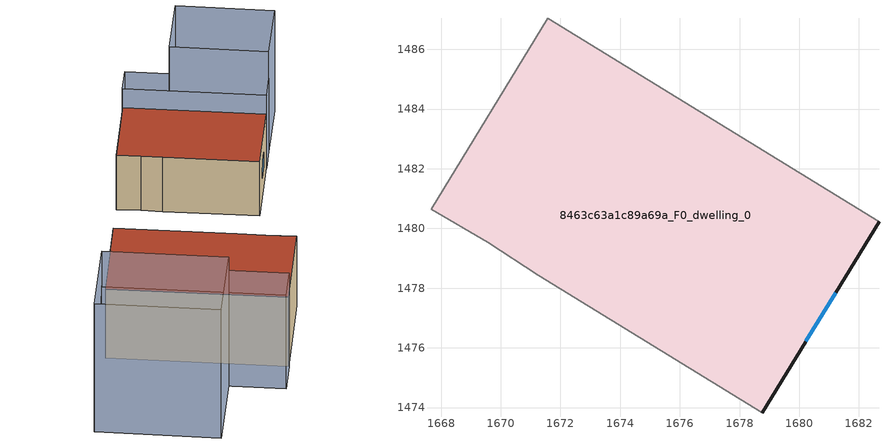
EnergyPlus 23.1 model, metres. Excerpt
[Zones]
8463c63a1c89a69a_F0_dwelling_0
 floor ground (EU_floor_Construction): 1682.67,1480.23 1678.77,1473.83 1671.26,1478.43 1669.56,1479.54 1667.66,1480.64 1671.57,1487.04 z0
 wall outside (EU_wall_Construction): 1678.77,1473.83 1682.67,1480.23 z0:6
 wall adiabatic (EU_wall_Construction): 1682.67,1480.23 1671.57,1487.04 1667.66,1480.64 1669.56,1479.54 1671.26,1478.43 1678.77,1473.83 z0:6
 window (EU_Window_Construction): 1680.22,1476.21 1681.22,1477.85 z2.23:3.77
 roof outside (EU_roof_Construction): 1678.77,1473.83 1682.67,1480.23 1671.57,1487.04 1667.66,1480.64 1669.56,1479.54 1671.26,1478.43 z6
shading: 1682.71,1480.21 1671.56,1487.04 / 1671.56,1487.04 1672.97,1489.35 / 1672.97,1489.35 1684.12,1482.51 / 1684.12,1482.51 1682.71,1480.21 z0:8.1; 1679.77,1492.64 1687.45,1487.89 / 1687.45,1487.89 1684.07,1482.43 / 1684.07,1482.43 1676.4,1487.18 / 1676.4,1487.18 1679.77,1492.64 z0:11.1
[Building]
EU S2 Campaign: North Axis=0; Terrain=City; Solar Distribution=FullExterior
[Site:Location]
Lyon-Bron: Latitude=45.75; Longitude=5; Time Zone=1; Elevation=198
[SizingPeriod:WeatherFileDays]
AnnualSizingPeriod: Begin Month=1; Begin Day of Month=1; End Month=12; End Day of Month=31; Day of Week for Start Day=Monday; Use Weather File Daylight Saving Period=No; Use Weather File Rain and Snow Indicators=No
[MATERIAL]
EU_InternalMass_Material: Roughness=MediumRough; Thickness=0.1; Conductivity=1; Density=1800; Specific Heat=900; Thermal Absorptance=0.9; Solar Absorptance=0.7; Visible Absorptance=0.7
[MATERIAL:NOMASS] Roughness=MediumRough; Thermal Absorptance=0.9; Solar Absorptance=0.7; Visible Absorptance=0.7
Name | Thermal Resistance
EU_wall_NoMass | 0.923011
EU_roof_NoMass | 0.422242
EU_floor_NoMass | 0.625
[WINDOWMATERIAL:SIMPLEGLAZINGSYSTEM]
EU_Window_SimpleGlazing: UFactor=3.92; Solar Heat Gain Coefficient=0.83; Visible Transmittance=0.83
[CONSTRUCTION]
EU_wall_Construction: EU_wall_NoMass
EU_roof_Construction: EU_roof_NoMass
EU_floor_Construction: EU_floor_NoMass
EU_InternalMass_Construction: EU_InternalMass_Material
EU_Window_Construction: EU_Window_SimpleGlazing
[ZONE]
8463c63a1c89a69a_F0_dwelling_0: Type=1; Multiplier=1; Ceiling Height=autocalculate; Volume=585.362; Floor Area=autocalculate; Part of Total Floor Area=Yes
[INTERNALMASS]
8463c63a1c89a69a_F0_dwelling_0_EU_InternalMass: Construction=EU_InternalMass_Construction; Zone or ZoneList=8463c63a1c89a69a_F0_dwelling_0; Surface Area=97.5607
[OTHEREQUIPMENT]
EU_Step8_InternalGain_8463c63a1c89a69a_F0_dwelling_0_f000: Fuel Type=Electricity; Zone or ZoneList or Space or SpaceList=8463c63a1c89a69a_F0_dwelling_0; Schedule=EU_Step8_GainSchedule_8463c63a1c89a69a_F0_dwelling_0_f000; Design Level Calculation Method=Watts/Area; Power per Zone Floor Area=1; Fraction Latent=0; Fraction Radiant=0; Fraction Lost=0; Carbon Dioxide Generation Rate=0; EndUse Subcategory=EU_Step8_InternalGains
[ZONEVENTILATION:DESIGNFLOWRATE]
EU_ConstantAir_8463c63a1c89a69a_F0_dwelling_0: Zone or ZoneList or Space or SpaceList=8463c63a1c89a69a_F0_dwelling_0; Schedule=EU_AlwaysOn; Design Flow Rate Calculation Method=AirChanges/Hour; Air Changes per Hour=0.64; Ventilation Type=Natural; Fan Pressure Rise=0; Fan Total Efficiency=1; Constant Term Coefficient=1; Temperature Term Coefficient=0; Velocity Term Coefficient=0; Velocity Squared Term Coefficient=0; Minimum Indoor Temperature=-100; Maximum Indoor Temperature=100; Delta Temperature=-100; Minimum Outdoor Temperature=-100; Maximum Outdoor Temperature=100; Maximum Wind Speed=40
[HVACTEMPLATE:THERMOSTAT]
EU_HeatOnly_8463c63a1c89a69a_F0_dwelling_0: Constant Heating Setpoint=20; Constant Cooling Setpoint=50
[HVACTEMPLATE:ZONE:IDEALLOADSAIRSYSTEM]
8463c63a1c89a69a_F0_dwelling_0: Template Thermostat=EU_HeatOnly_8463c63a1c89a69a_F0_dwelling_0; System Availability Schedule=EU_AlwaysOn; Maximum Heating Supply Air Temperature=50; Minimum Cooling Supply Air Temperature=13; Maximum Heating Supply Air Humidity Ratio=0.0156; Minimum Cooling Supply Air Humidity Ratio=0.0077; Heating Limit=NoLimit; Cooling Limit=NoLimit; Heating Availability Schedule=EU_AlwaysOn; Cooling Availability Schedule=EU_CoolingOff; Dehumidification Control Type=ConstantSensibleHeatRatio; Cooling Sensible Heat Ratio=0.7; Dehumidification Setpoint=60; Humidification Control Type=None; Humidification Setpoint=30; Outdoor Air Method=None; Outdoor Air Flow Rate per Person=0.00944; Outdoor Air Flow Rate per Zone Floor Area=0; Outdoor Air Flow Rate per Zone=0; Demand Controlled Ventilation Type=None; Outdoor Air Economizer Type=NoEconomizer; Heat Recovery Type=None; Sensible Heat Recovery Effectiveness=0.7; Latent Heat Recovery Effectiveness=0.65
[SIZING:ZONE]
8463c63a1c89a69a_F0_dwelling_0: Zone Cooling Design Supply Air Temperature Input Method=SupplyAirTemperature; Zone Cooling Design Supply Air Temperature=13; Zone Heating Design Supply Air Temperature Input Method=SupplyAirTemperature; Zone Heating Design Supply Air Temperature=50; Zone Cooling Design Supply Air Humidity Ratio=0.008; Zone Heating Design Supply Air Humidity Ratio=0.008; Cooling Design Air Flow Method=DesignDay; Cooling Design Air Flow Rate=0; Cooling Minimum Air Flow per Zone Floor Area=0.000762; Cooling Minimum Air Flow=0; Cooling Minimum Air Flow Fraction=0.2; Heating Design Air Flow Method=DesignDay; Heating Design Air Flow Rate=0; Heating Maximum Air Flow per Zone Floor Area=0.002032; Heating Maximum Air Flow=0.141576; Heating Maximum Air Flow Fraction=0.3; Account for Dedicated Outdoor Air System=No; Dedicated Outdoor Air System Control Strategy=NeutralSupplyAir; Dedicated Outdoor Air Low Setpoint Temperature for Design=autosize; Dedicated Outdoor Air High Setpoint Temperature for Design=autosize; Zone Load Sizing Method=Sensible Load Only No Latent Load; Zone Latent Cooling Design Supply Air Humidity Ratio Input Method=HumidityRatioDifference; Zone Cooling Design Supply Air Humidity Ratio Difference=0.005; Zone Latent Heating Design Supply Air Humidity Ratio Input Method=HumidityRatioDifference; Zone Humidification Design Supply Air Humidity Ratio Difference=0.005
[SCHEDULE:CONSTANT]
Name | Hourly Value
EU_AlwaysOn | 1
EU_CoolingOff | 0
[SCHEDULE:FILE]
EU_Step8_GainSchedule_8463c63a1c89a69a_F0_dwelling_0_f000: File=../../schedules/8463c63a1c89a69a/8463c63a1c89a69a_F0_dwelling_0_f000_gain.csv; Column Number=1; Rows to Skip at Top=0; Number of Hours of Data=8760; Column Separator=Comma; Interpolate to Timestep=No; Minutes per Item=60; Adjust Schedule for Daylight Savings=Yes
